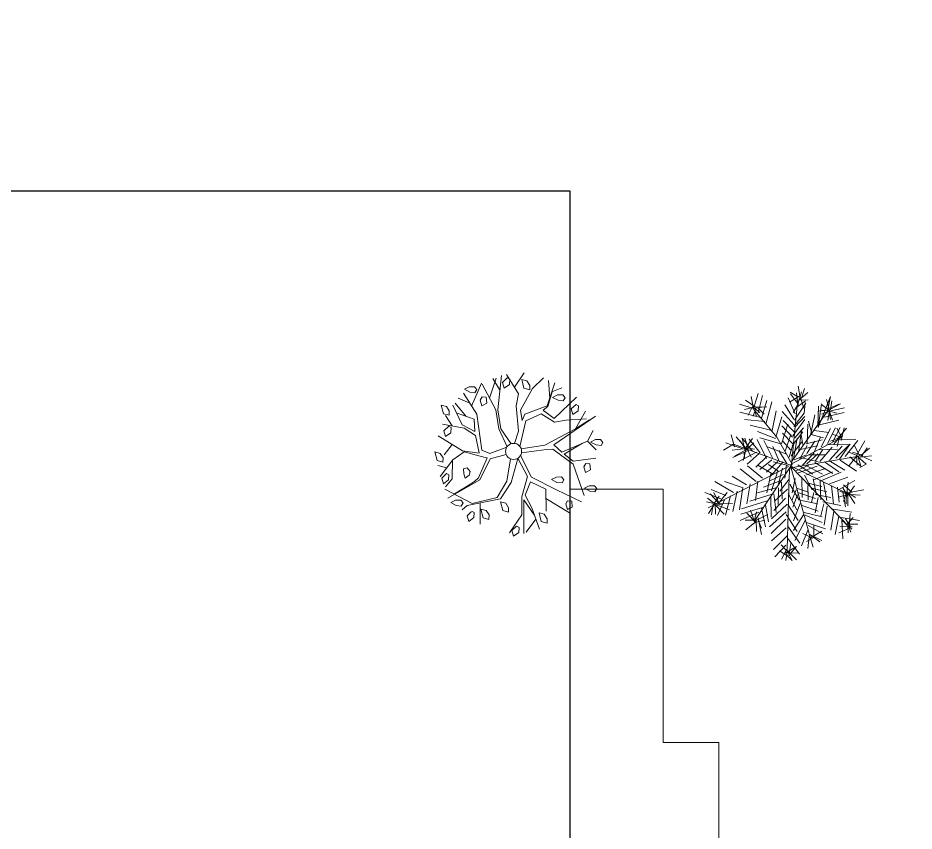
# Model space of a CAD drawing. Header units: millimetres. Extents: x -176651 to 388869, y -469666 to 486614.
# Drawn here: x 225860 to 240476, y 128780 to 142033 of the extents above; entities that cross this region are included whole.
import ezdxf

# ---------------------------------------------------------------- set-up
doc = ezdxf.new("R2010")
doc.units = ezdxf.units.MM
doc.layers.add('A- FURNITURE', color=252, linetype='Continuous', lineweight=0)
for name, color, linetype in [('ad-Plinth', 8, 'Continuous'), ('ad-Road', 8, 'Continuous'), ('ad-Road Hatch', 8, 'Continuous'), ('ad-Verandah', 8, 'Continuous')]:
    doc.layers.add(name, color=color, linetype=linetype)

# ---------------------------------------------------------------- blocks, each defined once
blk = doc.blocks.new('A$C4fb60e89')
at = {"layer": 'ad-Road Hatch', "ltscale": 5, "transparency": 33554687}
h = blk.add_hatch(dxfattribs=at)
h.set_pattern_fill('AR-HBONE', color=256, scale=15)
h.set_pattern_definition([(45, (-193247.7, -428758.8), (0, 2155.2615), [4572, -1524]), (135, (-192170.1, -427681.1), (2e-13, 2155.2615), [4572, -1524])])
h.paths.add_polyline_path([(175594, -250241), (169178, -249341), (167473, -249057), (167473, -138694), (101313, -138694), (101313, -199954), (101308, -237995), (101040, -268291), (101008, -280968), (101066, -293684), (101243, -311127), (100910, -319344), (100949, -333937), (100669, -366960), (100727, -390983), (100669, -404586), (100538, -420418), (100467, -428759), (92426, -427265), (92163, -427209), (92163, -321454), (24803, -321454), (24803, -412961), (15653, -411029), (15654, -321452), (-19535, -321452), (-34427, -319477), (-65207, -315395), (-171770, -301268), (-185854, -298333), (-193248, -296832), (-193244, -292908), (-191914, -285219), (-191839, -284679), (-183397, -286393), (-169723, -289243), (-53141, -304698), (-18730, -309262), (15653, -309262), (15653, 703), (24803, 1115), (24803, -129544), (92163, -129544), (92163, 15133), (101313, 17713), (101313, -129544), (167473, -129544), (167473, 35552), (175738, 37855), (175849, 28595), (175836, 25947), (175777, 14040), (175855, 2316), (175660, -18036), (175731, -34039), (175718, -46839), (175673, -63402), (175816, -82072), (175542, -106356), (175490, -124641), (175575, -145019), (175731, -168892), (175797, -181269), (175797, -192667), (175744, -208200), (175829, -223277), (175888, -234871)])
h.paths.add_polyline_path([(24803, -309264), (92163, -309264), (92163, -138694), (24803, -138694)], flags=16)
blk = doc.blocks.new('zw$F00C')
at = {"layer": 'ad-Plinth', "ltscale": 5}
blk.add_lwpolyline([(0, 13620), (12120, 13620), (12120, 0), (0, 0), (0, 4745), (2830, 4745), (2830, 8645), (0, 8645)], close=True, dxfattribs=at)
at = {"layer": 'ad-Verandah', "lineweight": 9}
blk.add_lwpolyline([(6195, 0), (12120, 0), (12120, 8760), (13640, 8760), (13640, 4630), (14550, 4630), (14550, -1210), (6195, -1210)], close=True, dxfattribs=at)
blk = doc.blocks.new('zw$898C')
at = {"layer": 'ad-Plinth', "ltscale": 5}
blk.add_blockref('zw$F00C', (30903, -303164), dxfattribs=at)
blk = doc.blocks.new('QWFQFR')
at = {"color": 55, "linetype": 'Continuous', "true_color": 0x999b37}
for p, q in [((260795.741, 1945700.268), (260795.655, 1945700.251)), ((260795.655, 1945700.251), (260795.728, 1945700.182)), ((260795.695, 1945699.952), (260795.948, 1945700.274)), ((260795.823, 1945700.247), (260795.741, 1945700.268)), ((260795.848, 1945700.192), (260795.823, 1945700.247)), ((260796.061, 1945699.792), (260795.955, 1945700.256)), ((260796.013, 1945700.003), (260796.202, 1945700.29)), ((260796.09, 1945699.783), (260796.294, 1945700.309)), ((260796.204, 1945700.096), (260796.149, 1945700.296)), ((260796.378, 1945700.245), (260796.284, 1945700.194)), ((260796.378, 1945700.245), (260796.41, 1945700.215)), ((260796.487, 1945699.949), (260796.379, 1945700.304)), ((260796.45, 1945700.072), (260796.665, 1945700.255)), ((260795.22, 1945700.102), (260795.218, 1945699.955)), ((260795.22, 1945700.102), (260795.296, 1945700.057)), ((260795.678, 1945700.009), (260795.52, 1945700.136)), ((260795.743, 1945699.807), (260795.621, 1945700.194)), ((260795.728, 1945700.182), (260795.805, 1945700.151)), ((260795.805, 1945700.151), (260795.848, 1945700.192)), ((260796.284, 1945700.194), (260796.286, 1945700.099)), ((260796.286, 1945700.099), (260796.383, 1945700.136)), ((260796.383, 1945700.136), (260796.41, 1945700.215)), ((260796.597, 1945700.159), (260796.596, 1945700.013)), ((260796.597, 1945700.159), (260796.674, 1945700.115)), ((260796.701, 1945700.032), (260796.674, 1945700.115)), ((260796.731, 1945699.971), (260796.95, 1945700.09)), ((260795.218, 1945699.955), (260795.303, 1945699.906)), ((260795.324, 1945699.974), (260795.296, 1945700.057)), ((260795.303, 1945699.906), (260795.324, 1945699.974)), ((260795.465, 1945699.699), (260795.405, 1945700.05)), ((260795.567, 1945699.815), (260795.45, 1945700.071)), ((260795.901, 1945700.055), (260795.857, 1945700.013)), ((260795.857, 1945700.013), (260795.859, 1945699.918)), ((260795.879, 1945699.92), (260795.945, 1945699.935)), ((260795.963, 1945700.032), (260795.901, 1945700.055)), ((260795.945, 1945699.935), (260795.963, 1945700.032)), ((260796.398, 1945699.767), (260796.487, 1945699.949)), ((260796.447, 1945699.68), (260796.731, 1945699.971)), ((260796.596, 1945700.013), (260796.68, 1945699.964)), ((260796.68, 1945699.964), (260796.701, 1945700.032)), ((260796.884, 1945699.636), (260797.107, 1945699.963)), ((260796.96, 1945699.748), (260797.014, 1945700.03)), ((260795.482, 1945699.643), (260795.158, 1945699.796)), ((260795.307, 1945699.725), (260795.246, 1945699.92)), ((260795.679, 1945699.74), (260795.436, 1945699.904)), ((260795.667, 1945699.219), (260795.743, 1945699.807)), ((260795.859, 1945699.918), (260795.879, 1945699.92)), ((260796.028, 1945699.48), (260796.061, 1945699.792)), ((260796.895, 1945699.621), (260797.022, 1945699.836)), ((260797.019, 1945699.839), (260797.193, 1945699.855)), ((260795.249, 1945699.735), (260795.155, 1945699.684)), ((260795.155, 1945699.684), (260795.157, 1945699.589)), ((260795.249, 1945699.735), (260795.281, 1945699.704)), ((260795.254, 1945699.626), (260795.281, 1945699.704)), ((260795.638, 1945699.54), (260795.465, 1945699.699)), ((260795.632, 1945699.474), (260795.482, 1945699.643)), ((260795.679, 1945699.74), (260795.638, 1945699.54)), ((260796.057, 1945699.471), (260796.09, 1945699.783)), ((260796.328, 1945699.362), (260796.398, 1945699.767)), ((260796.432, 1945699.512), (260796.447, 1945699.68)), ((260796.945, 1945699.408), (260797.386, 1945699.648)), ((260797.094, 1945699.764), (260797.008, 1945699.746)), ((260797.008, 1945699.746), (260797.082, 1945699.677)), ((260797.082, 1945699.677), (260797.158, 1945699.646)), ((260797.177, 1945699.743), (260797.094, 1945699.764)), ((260797.158, 1945699.646), (260797.202, 1945699.688)), ((260797.202, 1945699.688), (260797.177, 1945699.743)), ((260795.361, 1945699.291), (260795.044, 1945699.628)), ((260795.157, 1945699.589), (260795.254, 1945699.626)), ((260796.432, 1945699.512), (260796.5, 1945699.602)), ((260796.487, 1945699.493), (260796.759, 1945699.534)), ((260796.5, 1945699.602), (260796.884, 1945699.636)), ((260796.759, 1945699.534), (260796.93, 1945699.35)), ((260796.803, 1945699.586), (260796.895, 1945699.621)), ((260796.822, 1945699.56), (260796.803, 1945699.586)), ((260796.824, 1945699.559), (260796.945, 1945699.408)), ((260797.347, 1945699.535), (260797.253, 1945699.484)), ((260797.347, 1945699.535), (260797.379, 1945699.504)), ((260797.352, 1945699.426), (260797.379, 1945699.504)), ((260794.921, 1945699.391), (260794.919, 1945699.245)), ((260794.921, 1945699.391), (260794.997, 1945699.347)), ((260795.226, 1945699.434), (260795.055, 1945699.305)), ((260795.616, 1945699.19), (260795.632, 1945699.474)), ((260796.08, 1945699.164), (260796.028, 1945699.48)), ((260796.159, 1945699.193), (260796.057, 1945699.471)), ((260796.212, 1945699.184), (260796.328, 1945699.362)), ((260796.283, 1945699.116), (260796.487, 1945699.493)), ((260796.93, 1945699.35), (260797.126, 1945699.33)), ((260797.232, 1945699.153), (260797.469, 1945699.39)), ((260797.253, 1945699.484), (260797.255, 1945699.389)), ((260797.255, 1945699.389), (260797.352, 1945699.426)), ((260794.919, 1945699.245), (260795.004, 1945699.195)), ((260795.025, 1945699.264), (260794.997, 1945699.347)), ((260795.004, 1945699.195), (260795.025, 1945699.264)), ((260795.381, 1945699.268), (260795.171, 1945699.191)), ((260795.611, 1945699.181), (260795.361, 1945699.291)), ((260795.691, 1945699.088), (260795.381, 1945699.268)), ((260795.78, 1945699.13), (260795.667, 1945699.219)), ((260797.6, 1945699.268), (260796.824, 1945698.992)), ((260797.126, 1945699.33), (260797.447, 1945699.264)), ((260797.232, 1945699.153), (260797.495, 1945699.235)), ((260795.171, 1945699.191), (260794.902, 1945698.984)), ((260795.04, 1945699.091), (260794.909, 1945699.168)), ((260795.165, 1945699.189), (260795.08, 1945698.893)), ((260795.717, 1945699.073), (260795.498, 1945698.795)), ((260795.691, 1945699.089), (260795.717, 1945699.073)), ((260795.78, 1945699.13), (260796.074, 1945699.158)), ((260796.294, 1945699.07), (260796.68, 1945699.029)), ((260796.68, 1945699.029), (260797.232, 1945699.153)), ((260795.012, 1945699.001), (260794.919, 1945698.95)), ((260794.919, 1945698.95), (260794.92, 1945698.855)), ((260795.012, 1945699.001), (260795.044, 1945698.971)), ((260795.018, 1945698.893), (260795.044, 1945698.971)), ((260795.284, 1945698.922), (260795.302, 1945699.005)), ((260795.285, 1945698.848), (260795.284, 1945698.922)), ((260795.302, 1945699.005), (260795.36, 1945699.003)), ((260795.36, 1945699.003), (260795.392, 1945698.932)), ((260795.392, 1945698.932), (260795.361, 1945698.877)), ((260795.763, 1945699.047), (260795.509, 1945698.761)), ((260795.763, 1945699.046), (260795.764, 1945699.046)), ((260796.033, 1945699.047), (260795.764, 1945699.046)), ((260796.084, 1945698.958), (260795.931, 1945698.621)), ((260796.197, 1945698.936), (260795.993, 1945698.585)), ((260796.203, 1945698.938), (260796.272, 1945698.61)), ((260796.336, 1945698.581), (260796.252, 1945698.967)), ((260796.282, 1945699.009), (260796.687, 1945698.955)), ((260796.687, 1945698.955), (260796.789, 1945698.931)), ((260796.789, 1945698.931), (260797.047, 1945698.605)), ((260796.824, 1945698.992), (260796.92, 1945698.843)), ((260796.92, 1945698.843), (260797.371, 1945698.909)), ((260797.371, 1945698.909), (260797.505, 1945699.053)), ((260797.371, 1945698.909), (260797.469, 1945698.735)), ((260794.92, 1945698.855), (260795.018, 1945698.893)), ((260795.286, 1945698.422), (260794.921, 1945698.762)), ((260795.08, 1945698.893), (260794.942, 1945698.797)), ((260795.361, 1945698.877), (260795.285, 1945698.848)), ((260795.498, 1945698.795), (260795.418, 1945698.755)), ((260796.947, 1945698.804), (260797.284, 1945698.896)), ((260796.947, 1945698.804), (260797.06, 1945698.656)), ((260797.5, 1945698.898), (260797.414, 1945698.881)), ((260797.414, 1945698.881), (260797.488, 1945698.812)), ((260797.488, 1945698.812), (260797.564, 1945698.781)), ((260797.582, 1945698.877), (260797.5, 1945698.898)), ((260797.564, 1945698.781), (260797.607, 1945698.822)), ((260797.607, 1945698.822), (260797.582, 1945698.877)), ((260795.509, 1945698.761), (260794.929, 1945698.611)), ((260795.19, 1945698.687), (260795.048, 1945698.647)), ((260795.418, 1945698.755), (260795.185, 1945698.687)), ((260795.931, 1945698.621), (260795.709, 1945698.41)), ((260797.06, 1945698.656), (260797.428, 1945698.607)), ((260795.042, 1945698.544), (260794.956, 1945698.526)), ((260794.956, 1945698.526), (260795.03, 1945698.457)), ((260795.124, 1945698.522), (260795.042, 1945698.544)), ((260795.149, 1945698.468), (260795.124, 1945698.522)), ((260795.993, 1945698.585), (260795.754, 1945698.373)), ((260796.272, 1945698.61), (260796.099, 1945698.312)), ((260796.298, 1945698.513), (260796.157, 1945698.326)), ((260796.298, 1945698.513), (260796.508, 1945698.333)), ((260796.336, 1945698.581), (260796.672, 1945698.273)), ((260796.726, 1945698.477), (260796.64, 1945698.46)), ((260796.808, 1945698.456), (260796.726, 1945698.477)), ((260797.047, 1945698.605), (260797.083, 1945698.069)), ((260797.248, 1945698.562), (260797.205, 1945698.52)), ((260797.205, 1945698.52), (260797.207, 1945698.425)), ((260797.311, 1945698.539), (260797.248, 1945698.562)), ((260797.292, 1945698.443), (260797.311, 1945698.539)), ((260795.03, 1945698.457), (260795.106, 1945698.426)), ((260795.199, 1945698.414), (260795.103, 1945698.364)), ((260795.106, 1945698.426), (260795.149, 1945698.468)), ((260795.754, 1945698.373), (260795.199, 1945698.414)), ((260795.709, 1945698.41), (260795.286, 1945698.422)), ((260795.418, 1945698.392), (260795.324, 1945698.06)), ((260795.741, 1945698.325), (260795.739, 1945698.179)), ((260795.741, 1945698.325), (260795.817, 1945698.281)), ((260796.157, 1945698.326), (260796.206, 1945698.098)), ((260796.508, 1945698.333), (260796.422, 1945697.985)), ((260796.64, 1945698.46), (260796.713, 1945698.39)), ((260796.713, 1945698.39), (260796.79, 1945698.359)), ((260796.79, 1945698.359), (260796.833, 1945698.401)), ((260796.833, 1945698.401), (260796.808, 1945698.456)), ((260797.207, 1945698.425), (260797.227, 1945698.427)), ((260797.227, 1945698.427), (260797.292, 1945698.443)), ((260795.239, 1945698.295), (260795.155, 1945698.25)), ((260795.155, 1945698.25), (260795.157, 1945698.155)), ((260795.157, 1945698.155), (260795.254, 1945698.192)), ((260795.281, 1945698.271), (260795.244, 1945698.305)), ((260795.254, 1945698.192), (260795.281, 1945698.271)), ((260795.401, 1945698.295), (260795.399, 1945698.148)), ((260795.401, 1945698.295), (260795.477, 1945698.25)), ((260795.505, 1945698.168), (260795.477, 1945698.25)), ((260795.739, 1945698.179), (260795.824, 1945698.13)), ((260795.844, 1945698.198), (260795.817, 1945698.281)), ((260795.824, 1945698.13), (260795.844, 1945698.198)), ((260796.116, 1945698.256), (260795.975, 1945697.729)), ((260796.099, 1945698.312), (260796.019, 1945698.031)), ((260796.116, 1945698.256), (260796.217, 1945697.975)), ((260796.471, 1945698.183), (260796.779, 1945697.859)), ((260796.672, 1945698.273), (260797.014, 1945697.98)), ((260797.207, 1945698.198), (260797.121, 1945698.18)), ((260797.121, 1945698.18), (260797.194, 1945698.111)), ((260797.289, 1945698.177), (260797.207, 1945698.198)), ((260795.399, 1945698.148), (260795.484, 1945698.099)), ((260795.484, 1945698.099), (260795.505, 1945698.168)), ((260796.019, 1945698.031), (260795.752, 1945697.8)), ((260796.206, 1945698.098), (260796.239, 1945697.728)), ((260796.803, 1945698.057), (260796.76, 1945698.015)), ((260796.866, 1945698.034), (260796.803, 1945698.057)), ((260796.847, 1945697.937), (260796.866, 1945698.034)), ((260797.194, 1945698.111), (260797.271, 1945698.08)), ((260797.271, 1945698.08), (260797.314, 1945698.122)), ((260797.314, 1945698.122), (260797.289, 1945698.177)), ((260796.224, 1945697.9), (260796.015, 1945697.741)), ((260796.301, 1945697.987), (260796.299, 1945697.84)), ((260796.301, 1945697.987), (260796.377, 1945697.942)), ((260796.405, 1945697.859), (260796.377, 1945697.942)), ((260796.76, 1945698.015), (260796.762, 1945697.92)), ((260796.762, 1945697.92), (260796.782, 1945697.922)), ((260796.782, 1945697.922), (260796.847, 1945697.937)), ((260795.891, 1945697.875), (260795.797, 1945697.824)), ((260795.797, 1945697.824), (260795.799, 1945697.729)), ((260795.799, 1945697.729), (260795.896, 1945697.766)), ((260795.891, 1945697.875), (260795.923, 1945697.844)), ((260795.896, 1945697.766), (260795.923, 1945697.844)), ((260796.299, 1945697.84), (260796.384, 1945697.791)), ((260796.384, 1945697.791), (260796.405, 1945697.859))]:
    blk.add_line(p, q, dxfattribs=at)
blk.add_circle((260796.163, 1945699.063), 0.131, dxfattribs=at)
blk = doc.blocks.new('EARGAERG')
at = {"color": 177, "true_color": 0x293189, "transparency": 33554546}
for p, q in [((260795.949, 1945771.728), (260796.088, 1945771.564)), ((260796.043, 1945771.56), (260796.176, 1945771.774)), ((260796.044, 1945771.589), (260796.052, 1945771.757)), ((260796.095, 1945771.474), (260796.236, 1945771.726)), ((260796.818, 1945771.503), (260796.839, 1945771.722)), ((260796.119, 1945771.388), (260795.812, 1945771.56)), ((260796.043, 1945771.56), (260795.84, 1945771.688)), ((260796.038, 1945771.578), (260795.897, 1945771.584)), ((260796.033, 1945771.595), (260795.926, 1945771.481)), ((260796.088, 1945771.564), (260796.003, 1945771.438)), ((260796.044, 1945771.589), (260796.054, 1945771.425)), ((260796.049, 1945771.571), (260796.123, 1945771.472)), ((260796.055, 1945771.582), (260796.177, 1945771.543)), ((260796.088, 1945771.564), (260796.255, 1945771.528)), ((260796.124, 1945771.371), (260796.282, 1945771.629)), ((260796.165, 1945771.262), (260796.359, 1945771.586)), ((260796.629, 1945771.579), (260796.673, 1945771.296)), ((260796.837, 1945771.564), (260796.632, 1945771.506)), ((260796.764, 1945771.432), (260796.688, 1945771.633)), ((260796.797, 1945771.544), (260796.689, 1945771.661)), ((260796.734, 1945771.405), (260796.868, 1945771.619)), ((260796.751, 1945771.41), (260796.783, 1945771.623)), ((260796.783, 1945771.493), (260796.962, 1945771.581)), ((260796.847, 1945771.53), (260796.931, 1945771.656)), ((260796.161, 1945771.307), (260795.851, 1945771.423)), ((260796.283, 1945771.009), (260796.037, 1945771.549)), ((260796.11, 1945771.552), (260796.183, 1945771.425)), ((260796.238, 1945771.135), (260796.386, 1945771.427)), ((260796.396, 1945770.514), (260796.74, 1945771.416)), ((260796.63, 1945771.219), (260796.546, 1945771.482)), ((260796.635, 1945771.202), (260796.887, 1945771.421)), ((260796.74, 1945771.416), (260796.646, 1945771.325)), ((260796.728, 1945771.395), (260796.894, 1945771.46)), ((260796.772, 1945771.5), (260796.94, 1945771.464)), ((260796.876, 1945771.427), (260796.818, 1945771.272)), ((260796.825, 1945771.542), (260796.833, 1945771.35)), ((260796.887, 1945771.421), (260796.876, 1945771.427)), ((260797.304, 1945771.419), (260796.975, 1945770.983)), ((260797.18, 1945771.171), (260797.304, 1945771.419)), ((260795.919, 1945771.312), (260796.216, 1945771.147)), ((260796.272, 1945771.015), (260796.448, 1945771.306)), ((260796.609, 1945771.129), (260796.48, 1945771.389)), ((260796.818, 1945771.272), (260796.597, 1945771.107)), ((260796.975, 1945770.983), (260797.131, 1945771.343)), ((260797.074, 1945771.317), (260796.976, 1945771.012)), ((260797.211, 1945771.226), (260797.125, 1945771.332)), ((260797.218, 1945771.266), (260797.236, 1945771.039)), ((260797.229, 1945771.389), (260797.231, 1945771.186)), ((260797.244, 1945771.208), (260797.306, 1945771.346)), ((260795.46, 1945771.136), (260795.701, 1945770.973)), ((260795.58, 1945771.04), (260795.578, 1945771.243)), ((260795.741, 1945770.994), (260795.649, 1945771.189)), ((260795.728, 1945770.944), (260795.737, 1945771.14)), ((260795.844, 1945770.893), (260795.737, 1945771.14)), ((260795.785, 1945770.969), (260795.776, 1945771.133)), ((260796.26, 1945770.993), (260796.003, 1945771.179)), ((260796.328, 1945770.883), (260796.515, 1945771.167)), ((260796.533, 1945770.941), (260796.414, 1945771.166)), ((260796.426, 1945770.569), (260797.228, 1945771.231)), ((260796.587, 1945771.012), (260796.457, 1945771.243)), ((260796.802, 1945771.166), (260796.545, 1945770.963)), ((260796.619, 1945771.095), (260796.816, 1945771.216)), ((260796.824, 1945770.894), (260796.978, 1945771.197)), ((260796.852, 1945770.893), (260796.851, 1945771.124)), ((260797.233, 1945771.214), (260797.059, 1945771.239)), ((260797.22, 1945771.192), (260797.085, 1945771.181)), ((260797.227, 1945771.203), (260797.104, 1945771.242)), ((260797.214, 1945771.181), (260797.158, 1945771.054)), ((260797.222, 1945771.22), (260797.203, 1945771.058)), ((260797.22, 1945771.192), (260797.473, 1945771.181)), ((260797.22, 1945771.192), (260797.33, 1945771.131)), ((260797.245, 1945771.236), (260797.404, 1945771.263)), ((260797.25, 1945771.219), (260797.432, 1945771.262)), ((260795.576, 1945771.086), (260795.388, 1945771.032)), ((260795.712, 1945770.967), (260795.527, 1945770.998)), ((260795.751, 1945770.959), (260795.576, 1945771.086)), ((260795.74, 1945770.966), (260795.69, 1945771.109)), ((260795.74, 1945770.966), (260795.898, 1945771.094)), ((260795.756, 1945770.942), (260795.9, 1945771.02)), ((260795.842, 1945771.096), (260795.954, 1945770.832)), ((260796.033, 1945770.716), (260795.964, 1945771.057)), ((260796.015, 1945771.072), (260796.306, 1945770.895)), ((260796.069, 1945771.013), (260796.133, 1945770.689)), ((260796.413, 1945770.519), (260796.283, 1945771.009)), ((260796.356, 1945770.752), (260796.519, 1945770.993)), ((260796.506, 1945770.841), (260796.392, 1945771.049)), ((260796.488, 1945770.808), (260796.715, 1945770.984)), ((260796.561, 1945770.681), (260796.7, 1945771.007)), ((260796.566, 1945770.923), (260796.746, 1945771.039)), ((260796.827, 1945771.08), (260796.735, 1945770.786)), ((260797.01, 1945771.021), (260797.336, 1945771.012)), ((260797.448, 1945771.109), (260797.121, 1945771.118)), ((260795.789, 1945770.924), (260795.505, 1945770.88)), ((260795.539, 1945770.89), (260795.756, 1945770.942)), ((260795.899, 1945770.863), (260795.569, 1945770.787)), ((260795.751, 1945770.959), (260795.653, 1945770.784)), ((260795.703, 1945770.9), (260795.689, 1945770.821)), ((260795.937, 1945770.827), (260795.701, 1945770.714)), ((260796.379, 1945770.509), (260795.74, 1945770.966)), ((260795.757, 1945770.97), (260795.884, 1945770.914)), ((260795.768, 1945770.964), (260795.795, 1945770.805)), ((260796.081, 1945770.905), (260796.37, 1945770.701)), ((260796.22, 1945770.612), (260796.181, 1945770.878)), ((260796.451, 1945770.742), (260796.363, 1945770.921)), ((260796.396, 1945770.643), (260796.536, 1945770.868)), ((260796.43, 1945770.653), (260796.658, 1945770.829)), ((260796.599, 1945770.905), (260796.456, 1945770.596)), ((260796.661, 1945770.783), (260796.68, 1945770.946)), ((260796.83, 1945770.905), (260797.017, 1945770.801)), ((260797.121, 1945770.859), (260796.9, 1945770.953)), ((260797.169, 1945770.918), (260796.944, 1945770.669)), ((260797.057, 1945770.692), (260797.247, 1945770.904)), ((260797.121, 1945770.859), (260797.121, 1945770.859)), ((260797.148, 1945770.7), (260797.325, 1945770.889)), ((260797.227, 1945770.713), (260797.419, 1945770.851)), ((260797.307, 1945770.726), (260797.269, 1945770.891)), ((260797.282, 1945770.682), (260797.386, 1945770.869)), ((260795.885, 1945770.424), (260795.699, 1945770.686)), ((260796.051, 1945770.749), (260795.826, 1945770.629)), ((260796.262, 1945770.79), (260796.33, 1945770.55)), ((260796.385, 1945770.52), (260797.29, 1945770.722)), ((260796.556, 1945770.568), (260796.727, 1945770.747)), ((260796.579, 1945770.714), (260796.889, 1945770.7)), ((260796.864, 1945770.786), (260796.688, 1945770.625)), ((260796.718, 1945770.781), (260796.988, 1945770.774)), ((260796.818, 1945770.624), (260796.973, 1945770.826)), ((260797.285, 1945770.739), (260797.115, 1945770.718)), ((260797.291, 1945770.75), (260797.151, 1945770.654)), ((260797.296, 1945770.733), (260797.17, 1945770.817)), ((260797.274, 1945770.745), (260797.194, 1945770.602)), ((260797.249, 1945770.701), (260797.517, 1945770.638)), ((260795.368, 1945770.323), (260795.12, 1945770.577)), ((260795.27, 1945770.536), (260795.522, 1945770.367)), ((260795.607, 1945770.391), (260795.413, 1945770.586)), ((260795.771, 1945770.401), (260795.575, 1945770.669)), ((260796.05, 1945770.462), (260795.867, 1945770.65)), ((260796.11, 1945770.673), (260795.88, 1945770.571)), ((260796.198, 1945770.624), (260795.973, 1945770.504)), ((260796.281, 1945770.592), (260796.031, 1945770.429)), ((260796.157, 1945770.474), (260796.034, 1945770.614)), ((260796.34, 1945770.516), (260796.12, 1945770.639)), ((260796.461, 1945770.578), (260796.676, 1945770.603)), ((260796.568, 1945770.461), (260796.805, 1945770.602)), ((260796.568, 1945770.59), (260796.832, 1945770.443)), ((260796.641, 1945770.463), (260796.86, 1945770.572)), ((260796.715, 1945770.595), (260796.976, 1945770.521)), ((260796.788, 1945770.468), (260796.958, 1945770.618)), ((260796.86, 1945770.442), (260797.116, 1945770.617)), ((260796.88, 1945770.633), (260797.187, 1945770.563)), ((260797.023, 1945770.424), (260797.272, 1945770.587)), ((260797.034, 1945770.677), (260797.413, 1945770.581)), ((260797.124, 1945770.425), (260797.402, 1945770.587)), ((260797.396, 1945770.576), (260797.179, 1945770.394)), ((260797.276, 1945770.412), (260797.544, 1945770.609)), ((260797.46, 1945770.382), (260797.655, 1945770.576)), ((260797.468, 1945770.55), (260797.51, 1945770.368)), ((260796.344, 1945770.499), (260794.905, 1945770.192)), ((260795.14, 1945770.277), (260794.917, 1945770.445)), ((260795.092, 1945770.217), (260794.994, 1945770.402)), ((260795.232, 1945770.312), (260795.03, 1945770.468)), ((260795.097, 1945770.2), (260795.056, 1945770.41)), ((260795.663, 1945770.389), (260795.526, 1945770.091)), ((260795.569, 1945769.779), (260796.413, 1945770.519)), ((260795.679, 1945770.106), (260795.799, 1945770.4)), ((260796.033, 1945770.457), (260795.891, 1945770.176)), ((260795.97, 1945770.189), (260796.157, 1945770.474)), ((260796.227, 1945770.392), (260795.989, 1945770.352)), ((260796.243, 1945770.498), (260796.114, 1945770.267)), ((260796.318, 1945770.528), (260796.235, 1945770.329)), ((260796.36, 1945770.476), (260796.309, 1945770.332)), ((260796.343, 1945770.471), (260797.56, 1945770.354)), ((260796.377, 1945770.481), (260796.383, 1945769.354)), ((260796.384, 1945770.492), (260797.159, 1945769.815)), ((260797.04, 1945769.291), (260796.388, 1945770.475)), ((260796.447, 1945770.399), (260796.668, 1945770.434)), ((260796.496, 1945770.487), (260796.695, 1945770.275)), ((260796.607, 1945770.454), (260796.845, 1945770.234)), ((260796.776, 1945770.446), (260797.013, 1945770.199)), ((260796.932, 1945770.416), (260797.114, 1945770.2)), ((260797.006, 1945770.419), (260797.215, 1945770.201)), ((260797.471, 1945770.375), (260797.341, 1945770.477)), ((260797.549, 1945770.361), (260797.413, 1945770.451)), ((260797.538, 1945770.367), (260797.694, 1945770.439)), ((260797.549, 1945770.361), (260797.661, 1945770.457)), ((260795.014, 1945770.232), (260794.904, 1945770.293)), ((260795.025, 1945770.226), (260794.935, 1945770.348)), ((260795.014, 1945770.232), (260795.126, 1945770.328)), ((260795.201, 1945770.257), (260795.016, 1945770.029)), ((260795.075, 1945770.212), (260795.267, 1945770.35)), ((260795.304, 1945770.287), (260795.145, 1945770.001)), ((260795.43, 1945770.332), (260795.276, 1945770.029)), ((260795.388, 1945770.024), (260795.533, 1945770.361)), ((260796.167, 1945770.31), (260795.861, 1945770.279)), ((260796.315, 1945770.343), (260795.965, 1945769.198)), ((260796.301, 1945770.293), (260796.103, 1945770.144)), ((260796.166, 1945770.282), (260796.103, 1945770.014)), ((260796.397, 1945770.283), (260796.291, 1945770.068)), ((260796.309, 1945770.332), (260796.315, 1945770.343)), ((260796.509, 1945770.278), (260796.427, 1945769.949)), ((260796.468, 1945770.358), (260796.795, 1945770.378)), ((260796.56, 1945770.292), (260796.616, 1945770.031)), ((260796.589, 1945770.291), (260796.916, 1945770.31)), ((260797.184, 1945770.377), (260797.393, 1945770.131)), ((260797.302, 1945770.253), (260797.471, 1945770.375)), ((260797.348, 1945770.387), (260797.486, 1945770.194)), ((260797.46, 1945770.382), (260797.431, 1945770.225)), ((260797.46, 1945770.382), (260797.576, 1945770.202)), ((260797.482, 1945770.369), (260797.486, 1945770.194)), ((260797.509, 1945770.34), (260797.694, 1945770.309)), ((260797.521, 1945770.362), (260797.679, 1945770.231)), ((260795.031, 1945770.237), (260794.885, 1945770.103)), ((260794.997, 1945770.227), (260794.922, 1945770.067)), ((260795.031, 1945770.237), (260794.99, 1945770.058)), ((260795.019, 1945770.215), (260795.129, 1945770.024)), ((260795.141, 1945770.176), (260795.025, 1945770.226)), ((260795.041, 1945770.203), (260795.227, 1945770.07)), ((260795.075, 1945770.212), (260795.304, 1945770.157)), ((260795.584, 1945770.116), (260795.967, 1945770.133)), ((260796.073, 1945770.218), (260795.74, 1945770.216)), ((260795.856, 1945769.777), (260795.938, 1945770.106)), ((260795.996, 1945770.132), (260795.954, 1945769.824)), ((260796.233, 1945770.144), (260795.973, 1945770.014)), ((260796.095, 1945770.206), (260796.021, 1945769.945)), ((260796.252, 1945769.946), (260796.366, 1945770.098)), ((260796.287, 1945770.214), (260796.369, 1945769.923)), ((260796.378, 1945770.12), (260796.548, 1945770.011)), ((260796.509, 1945769.889), (260796.564, 1945770.117)), ((260796.56, 1945770.163), (260796.78, 1945770.04)), ((260796.68, 1945770.197), (260796.663, 1945769.933)), ((260797.014, 1945770.227), (260796.685, 1945770.18)), ((260796.785, 1945770.153), (260796.709, 1945769.835)), ((260796.79, 1945770.136), (260797.147, 1945770.181)), ((260796.828, 1945770.1), (260796.803, 1945769.797)), ((260797.576, 1945770.202), (260797.462, 1945770.179)), ((260795.757, 1945769.962), (260795.39, 1945769.95)), ((260795.862, 1945770.048), (260795.422, 1945770.033)), ((260795.573, 1945769.762), (260795.56, 1945769.971)), ((260795.74, 1945769.957), (260795.726, 1945769.648)), ((260795.815, 1945769.988), (260795.791, 1945769.713)), ((260796.159, 1945770.012), (260795.922, 1945769.87)), ((260796.224, 1945770.076), (260796.29, 1945769.78)), ((260796.362, 1945770.014), (260796.236, 1945769.839)), ((260796.391, 1945770.041), (260796.632, 1945769.878)), ((260796.551, 1945769.836), (260796.631, 1945769.979)), ((260796.618, 1945770.059), (260796.837, 1945769.936)), ((260796.937, 1945770.011), (260796.89, 1945769.72)), ((260796.916, 1945770.051), (260797.232, 1945770.076)), ((260797.025, 1945769.962), (260796.991, 1945769.721)), ((260797.028, 1945769.916), (260797.33, 1945769.993)), ((260797.232, 1945769.817), (260797.132, 1945769.974)), ((260797.148, 1945769.821), (260797.218, 1945769.998)), ((260795.681, 1945769.904), (260795.352, 1945769.856)), ((260795.592, 1945769.795), (260795.431, 1945769.842)), ((260795.595, 1945769.75), (260795.486, 1945769.94)), ((260795.569, 1945769.779), (260795.648, 1945769.922)), ((260795.586, 1945769.784), (260795.813, 1945769.83)), ((260795.626, 1945769.545), (260795.649, 1945769.82)), ((260796.16, 1945769.91), (260795.855, 1945769.749)), ((260796.265, 1945769.607), (260796.171, 1945769.904)), ((260796.187, 1945769.622), (260796.367, 1945769.867)), ((260796.377, 1945769.833), (260796.617, 1945769.67)), ((260796.38, 1945769.917), (260796.639, 1945769.787)), ((260796.566, 1945769.655), (260796.677, 1945769.881)), ((260796.641, 1945769.945), (260796.878, 1945769.827)), ((260797.198, 1945769.807), (260797.006, 1945769.799)), ((260797.044, 1945769.893), (260797.153, 1945769.804)), ((260797.137, 1945769.827), (260797.058, 1945769.712)), ((260797.088, 1945769.869), (260797.066, 1945769.622)), ((260797.149, 1945769.849), (260797.09, 1945769.666)), ((260797.142, 1945769.81), (260797.108, 1945769.93)), ((260797.165, 1945769.826), (260797.111, 1945769.625)), ((260797.131, 1945769.816), (260797.347, 1945769.739)), ((260797.14, 1945769.782), (260797.298, 1945769.91)), ((260797.267, 1945769.725), (260797.149, 1945769.849)), ((260797.154, 1945769.832), (260797.429, 1945769.808)), ((260797.17, 1945769.809), (260797.229, 1945769.631)), ((260795.573, 1945769.762), (260795.401, 1945769.685)), ((260795.609, 1945769.8), (260795.561, 1945769.61)), ((260795.602, 1945769.761), (260795.742, 1945769.754)), ((260795.636, 1945769.77), (260795.653, 1945769.646)), ((260795.782, 1945769.516), (260796.077, 1945769.683)), ((260796.11, 1945769.794), (260795.787, 1945769.628)), ((260796.103, 1945769.755), (260796.201, 1945769.441)), ((260796.375, 1945769.675), (260796.146, 1945769.471)), ((260796.393, 1945769.708), (260796.657, 1945769.561)), ((260796.397, 1945769.663), (260796.636, 1945769.472)), ((260796.739, 1945769.76), (260796.641, 1945769.584)), ((260796.651, 1945769.421), (260796.782, 1945769.708)), ((260796.73, 1945769.795), (260797, 1945769.659)), ((260796.042, 1945769.544), (260795.76, 1945769.399)), ((260796.072, 1945769.571), (260796.192, 1945769.244)), ((260796.128, 1945769.309), (260796.382, 1945769.585)), ((260796.386, 1945769.54), (260796.659, 1945769.358)), ((260796.868, 1945769.602), (260796.736, 1945769.315)), ((260796.836, 1945769.649), (260797.145, 1945769.506)), ((260795.754, 1945769.258), (260796.031, 1945769.42)), ((260796.375, 1945769.416), (260796.207, 1945769.193)), ((260796.392, 1945769.291), (260796.283, 1945769.381)), ((260796.595, 1945769.294), (260796.401, 1945769.488)), ((260796.442, 1945769.278), (260796.49, 1945769.467)), ((260796.925, 1945769.499), (260796.789, 1945769.229)), ((260796.955, 1945769.424), (260796.891, 1945769.128)), ((260796.952, 1945769.469), (260797.228, 1945769.344)), ((260796.955, 1945769.424), (260797.071, 1945769.244)), ((260797.002, 1945769.326), (260797.141, 1945769.421)), ((260797.057, 1945769.295), (260797.018, 1945769.432)), ((260797.04, 1945769.291), (260797.111, 1945769.496)), ((260795.963, 1945769.271), (260795.742, 1945769.135)), ((260795.989, 1945769.112), (260795.891, 1945769.297)), ((260795.966, 1945769.096), (260796.053, 1945769.278)), ((260796.14, 1945769.072), (260796.029, 1945769.364)), ((260796.37, 1945769.304), (260796.3, 1945769.127)), ((260796.425, 1945769.273), (260796.305, 1945769.239)), ((260796.377, 1945769.343), (260796.384, 1945769.123)), ((260796.386, 1945769.28), (260796.591, 1945769.339)), ((260796.388, 1945769.337), (260796.55, 1945769.189)), ((260796.388, 1945769.337), (260796.516, 1945769.179)), ((260797.072, 1945769.272), (260796.851, 1945769.237)), ((260797.09, 1945769.277), (260796.895, 1945769.342)), ((260797.024, 1945769.314), (260797.001, 1945769.197)), ((260797.03, 1945769.325), (260797.047, 1945769.2)), ((260797.036, 1945769.336), (260797.186, 1945769.295)), ((260795.948, 1945769.193), (260795.835, 1945769.069)), ((260795.842, 1945769.209), (260795.949, 1945769.092)), ((260795.958, 1945769.159), (260795.901, 1945769.032)), ((260795.923, 1945769.149), (260796.129, 1945769.207)), ((260795.933, 1945769.115), (260796.001, 1945769.005)), ((260795.954, 1945769.204), (260796.069, 1945768.996)), ((260795.973, 1945769.136), (260796.113, 1945769.101)), ((260796.001, 1945769.005), (260795.973, 1945769.136)), ((260796.129, 1945769.207), (260795.989, 1945769.112))]:
    blk.add_line(p, q, dxfattribs=at)
blk = doc.blocks.new('zw$1761')
at = {"color": 6, "xscale": 39.3712485404797, "yscale": 39.3712485404797, "zscale": 39.3712485404797, "rotation": 15.20137085992779}
for name, p in [('QWFQFR', (10180460.78, -76616045.33, -661.44)), ('EARGAERG', (10181367.93, -76618770.95, -660.77))]:
    blk.add_blockref(name, p, dxfattribs=at)

msp = doc.modelspace()

# ---------------------------------------------------------------- block references
at = {"layer": 'ad-Road', "ltscale": 5}
msp.add_blockref('A$C4fb60e89', (191839, 428759), dxfattribs=at)

# ---------------------------------------------------------------- next in the draw order: block references
at = {"ltscale": 5}
msp.add_blockref('zw$898C', (191839, 428759), dxfattribs=at)
at = {"layer": 'A- FURNITURE', "color": 6, "xscale": 25.39807961885639, "yscale": 25.39807961885639, "zscale": 25.39807961885639}
msp.add_blockref('zw$1761', (173127, 121263), dxfattribs=at)

doc.saveas('drawing.dxf')
